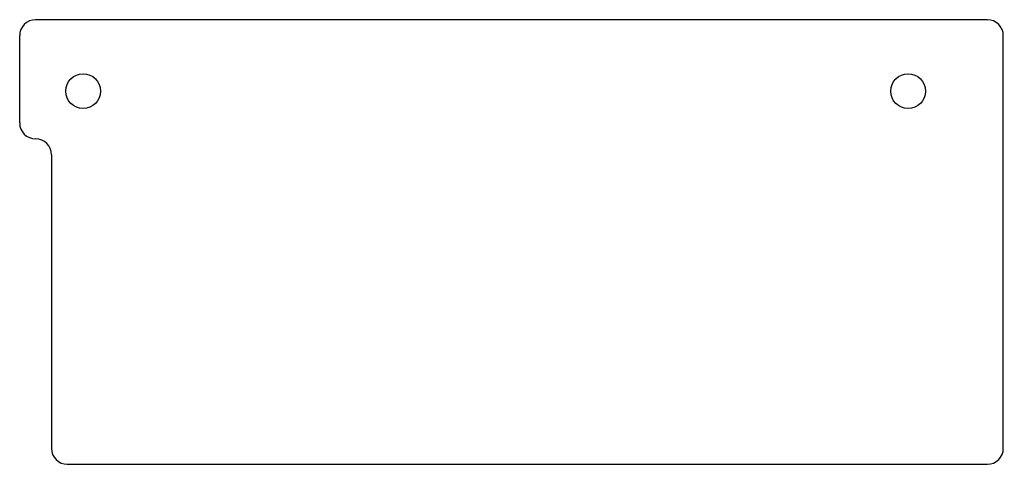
# Model space of a CAD drawing. Header units: millimetres. Extents: x 586.2 to 648.2, y 499.8 to 527.8.
import ezdxf

# ---------------------------------------------------------------- set-up
doc = ezdxf.new("R2010")
doc.units = ezdxf.units.MM

msp = doc.modelspace()

# ---------------------------------------------------------------- linework, layer by layer
at = {"color": 7, "linetype": 'Continuous', "lineweight": 25}
for p, q in [((647.204, 527.784), (587.204, 527.784)), ((586.204, 521.284), (586.204, 526.784)), ((648.204, 500.784), (648.204, 526.784)), ((588.204, 519.284), (588.204, 500.784)), ((589.204, 499.784), (647.204, 499.784))]:
    msp.add_line(p, q, dxfattribs=at)
for centre in [(590.204, 523.284), (642.204, 523.284)]:
    msp.add_circle(centre, 1.1, dxfattribs=at)
for centre, start, end in [((587.204, 526.784), 90, 180), ((647.204, 526.784), 0, 90), ((587.204, 521.284), 180, 270), ((587.204, 519.284), 0, 90), ((589.204, 500.784), 180, 270), ((647.204, 500.784), 270, 0)]:
    msp.add_arc(centre, 1, start, end, dxfattribs=at)

doc.saveas('drawing.dxf')
